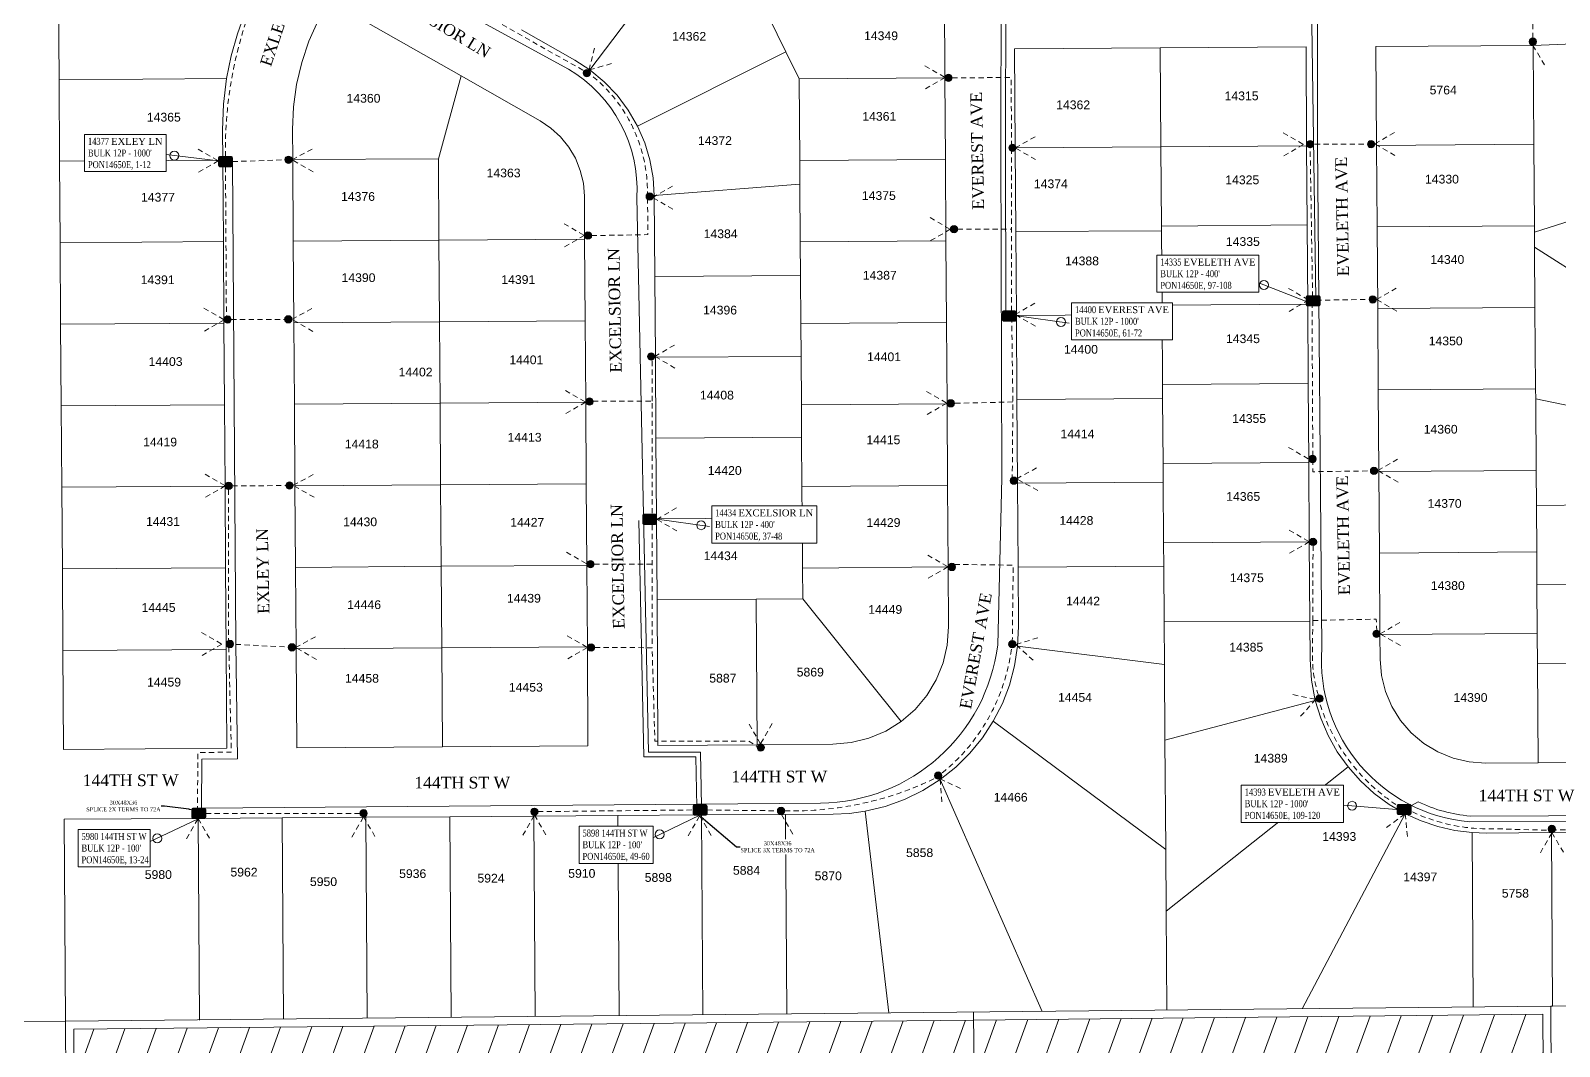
# Model space of a CAD drawing. Header units: feet. Extents: x 865220 to 2843432, y -2240498 to 970288.
# Drawn here: x 2835920 to 2837231, y 963109 to 963981 of the extents above; entities that cross this region are included whole.
import ezdxf
from ezdxf import colors
from ezdxf.entities.mleader import LeaderData, LeaderLine
from ezdxf.enums import TextEntityAlignment as Align
from ezdxf.lldxf.tags import DXFTag
from ezdxf.math import Vec2, Vec3

# ---------------------------------------------------------------- set-up
doc = ezdxf.new("R2010")
doc.units = ezdxf.units.FT
doc.header["$LTSCALE"] = 0.015
doc.header["$MEASUREMENT"] = 0
doc.linetypes.add('DASHED', pattern=[5, 3, -2])
for name, color, linetype, lineweight in [('144A', 112, '144A', 5), ('72A', 112, '72A', 5), ('DROP BURIED', 7, 'DASHED', 5), ('RUNNING LINE (UNDERGROUND)', 10, 'Continuous', 40), ('TAIL', 1, 'MST', 5)]:
    doc.layers.add(name, color=color, linetype=linetype, lineweight=lineweight)
for name, color, linetype in [('Dakota County Addresses', 7, 'Continuous'), ('Dakota County Parcels', 7, 'Continuous'), ('DETAIL', 7, 'Continuous'), ('NOTES', 7, 'Continuous'), ('PROP_TEL', 6, 'Continuous'), ('STREET NAME', 7, 'Continuous'), ('TELEPHONE STRUCT-PROP', 6, 'Continuous'), ('TERMINALS', 7, 'Continuous')]:
    doc.layers.add(name, color=color, linetype=linetype)
doc.styles.add('Dimensions 100', font='arial.ttf')
doc.styles.add('Line', font='txt.shx', dxfattribs={"height": 3})
doc.styles.add('SIMPLEX', font='times.ttf', dxfattribs={"width": 0.8})
doc.styles.get("Standard").update_dxf_attribs({"font": 'times.ttf'})
doc.styles.add('Utilities', font='arial.ttf', dxfattribs={"height": 2.5})
tags = doc.linetypes.add('144A', pattern='A,80,-5,["144A",Line,S=1.5,R=0,X=0,Y=-1.5],-24', length=109).pattern_tags.tags
tags[6] = DXFTag(74, 10)
tags = doc.linetypes.add('72A', pattern='A,80,-5,["72A",Line,S=1.5,R=0,X=0,Y=-1.5],-20', length=105).pattern_tags.tags
tags[6] = DXFTag(74, 10)
tags = doc.linetypes.add('MST', pattern='A,5,-5,5,-5,["TAIL",Line,S=1.5,R=0,X=0,Y=-1.5],-20', length=40).pattern_tags.tags
tags[10] = DXFTag(74, 10)

# ---------------------------------------------------------------- blocks, each defined once
blk = doc.blocks.new('ACMAP_ANN_TEMPLATE_Dakota County Addresses')
at = {"layer": 'Dakota County Addresses', "style": 'Dimensions 100'}
blk.add_attdef('DakotaCountyAddress', text='', height=50, dxfattribs=at).set_placement((0, 0), align=Align.CENTER)
blk = doc.blocks.new('NEW HH')
at = {"ltscale": 40, "true_color": 0xffffff}
h = blk.add_hatch(color=7, dxfattribs=at)
h.dxf.hatch_style = 1
h.paths.add_polyline_path([(-0.061, -0.031, 0.414214), (-0.046, -0.046), (0.046, -0.046, 0.414214), (0.061, -0.031), (0.061, 0.031, 0.414214), (0.046, 0.046), (-0.046, 0.046, 0.414214), (-0.061, 0.031)])
at = {"layer": 'RUNNING LINE (UNDERGROUND)', "color": 6, "lineweight": 0, "const_width": 0.005, "flags": 128}
blk.add_lwpolyline([(-0.061, 0.031), (-0.061, -0.031, 0.414214), (-0.046, -0.046), (0.046, -0.046, 0.414214), (0.061, -0.031), (0.061, 0.031, 0.414214), (0.046, 0.046), (-0.046, 0.046, 0.414214)], format="xyb", close=True, dxfattribs=at)
at = {"layer": 'TELEPHONE STRUCT-PROP', "color": 18, "true_color": 0x000000, "style": 'Utilities'}
blk.add_text('HH', height=0.05, dxfattribs=at).set_placement((0, 0), align=Align.MIDDLE_CENTER)
blk = doc.blocks.new('Proposed FlowerPot')
at = {"lineweight": 5, "ltscale": 100, "true_color": 0xffffff}
h = blk.add_hatch(color=7, dxfattribs=at)
h.dxf.hatch_style = 1
h.paths.add_polyline_path([(-0.06, 0, 0.414214), (0, -0.06, 0.414214), (0.06, 0, 0.414214), (0, 0.06, 0.414214)])
at = {"lineweight": 5, "ltscale": 100}
blk.add_circle((0, 0), 0.0604, dxfattribs=at)
at = {"layer": 'RUNNING LINE (UNDERGROUND)', "color": 6, "lineweight": 5, "const_width": 0.00907, "flags": 128}
blk.add_lwpolyline([(-0.06, 0, -0.414214), (0, 0.06, -0.414214), (0.06, 0, -0.414214), (0, -0.06, -0.414214), (-0.06, 0)], format="xyb", dxfattribs=at)
at = {"color": 18, "linetype": 'ByBlock', "lineweight": 5, "ltscale": 100, "true_color": 0x000000, "style": 'Dimensions 100'}
blk.add_text('F', height=0.0744, dxfattribs=at).set_placement((-0.029, -0.037))
blk = doc.blocks.new('TERMINAL')
at = {"lineweight": 5, "ltscale": 0.5, "flags": 128}
blk.add_lwpolyline([(-0.1, -0.6), (-0.1, 44.8)], dxfattribs=at)
at = {"lineweight": 5, "ltscale": 0.5}
blk.add_circle((-0.1, 37.6), 3.83, dxfattribs=at)

msp = doc.modelspace()

# ---------------------------------------------------------------- hatches: boundary and pattern name
at = {"layer": 'NOTES', "lineweight": 5, "ltscale": 100, "transparency": 33554623}
h = msp.add_hatch(dxfattribs=at)
h.set_pattern_fill('ANSI31', color=5, scale=200, angle=25)
h.set_pattern_definition([(70, (2834576.462, 961476.533), (-23.49232, 8.5505), [])])
h.paths.add_polyline_path([(2836728.8, 963131.3), (2836728.8, 963131.3), (2835956.8, 963123.4), (2835959.3, 962750), (2836303.9, 962753.6), (2836468.3, 962805), (2836621.5, 962852.9), (2836637.3, 962856.7), (2836653.5, 962858.3), (2836669.7, 962857.7), (2836685.7, 962854.9), (2836701.2, 962850), (2836715.9, 962843.1), (2836723, 962838.5), (2836791.9, 962860.1), (2836771.3, 962899.7), (2836730.4, 962978.4)])
h.paths.add_polyline_path([(2836468.3, 962805), (2836303.9, 962753.6), (2835959.3, 962750), (2835961, 962499.8), (2835962.2, 962499.8), (2835962.2, 962501.8, -0.414214), (2835963.8, 962503.3), (2835972.9, 962503.3, -0.414214), (2835974.4, 962501.8), (2835974.4, 962500), (2836471.6, 962505.4)])
h.paths.add_polyline_path([(2836770, 962746.9, 0.245973), (2836714.5, 962835.8), (2836723, 962838.5), (2836715.9, 962843.1), (2836701.2, 962850), (2836685.7, 962854.9), (2836669.7, 962857.7), (2836653.5, 962858.3), (2836637.3, 962856.7), (2836621.5, 962852.9), (2836468.3, 962805), (2836471.6, 962505.4), (2836765.6, 962508.7), (2836765.6, 962508.9, -0.414214), (2836767.2, 962510.4), (2836772.8, 962510.4), (2836770.7, 962707)])
h.paths.add_polyline_path([(2837217.7, 963039.2), (2837217, 963136.3), (2836728.8, 963131.3), (2836730.4, 962978.4), (2836771.3, 962899.7)])
h.paths.add_polyline_path([(2837217.7, 963039.2), (2836771.3, 962899.7), (2836791.9, 962860.1), (2836828.9, 962871.7, -0.787859), (2836877.1, 962751), (2836863.4, 962743.3), (2836856.5, 962739.5), (2836850.4, 962734), (2836846.5, 962727), (2836844.7, 962718.7), (2836846.8, 962509), (2836922.9, 962503.4), (2837022.4, 962504.5), (2837057.3, 962503.9), (2837092, 962501.5), (2837123.2, 962497.8), (2837123.2, 962502), (2837136.5, 962502), (2837136.5, 962495.6), (2837160.9, 962491.3), (2837195.7, 962483.3), (2837221.3, 962481.4)])
h.paths.add_polyline_path([(2836204.2, 962838.8), (2836204.2, 962773.9), (2836532.5, 962773.9), (2836532.5, 962838.8)], flags=24)
h.paths.add_polyline_path([(2837017.5, 962537.2), (2837017.5, 962504.1), (2837140.4, 962504.1), (2837140.4, 962537.2)], flags=24)

# ---------------------------------------------------------------- linework, layer by layer
at = {"layer": '144A', "lineweight": 5, "ltscale": 100, "flags": 128}
msp.add_lwpolyline([(2837662.5, 963388.7, -0.214067), (2837498, 963305), (2837423.3, 963302.5), (2837154.5, 963301.5, -0.409418), (2837027.5, 963450.5), (2837023.7, 963883.4), (2837023.9, 964011.2), (2836995.2, 964011.2), (2836985.4, 964021.7)], format="xyb", dxfattribs=at)
at = {"layer": '72A', "lineweight": 5, "ltscale": 100, "flags": 128}
msp.add_lwpolyline([(2836985.4, 964021.7), (2836969.4, 964019.5), (2836752.4, 964021), (2836752.1, 963879.9), (2836752.9, 963596.6), (2836749.5, 963453.5, -0.374837), (2836597.5, 963317.5), (2836066.5, 963313.3)], format="xyb", dxfattribs=at)
at = {"layer": 'Dakota County Parcels', "lineweight": 5, "ltscale": 100}
for p, q in [((2836399.7, 963947.1), (2836503.7, 964084.9)), ((2835944.2, 963938.6), (2835943.7, 964013.6)), ((2836183.7, 964001.8), (2836289.2, 963941.9)), ((2836545, 964009.2), (2836567.8, 963962.5)), ((2836704.2, 963940.2), (2836703.7, 964010.2)), ((2836341, 963981.4), (2836386.6, 963955.5)), ((2836440.5, 963898.7), (2836567.8, 963962.5)), ((2836567.8, 963962.5), (2836579.2, 963939.4)), ((2836764, 963965.1), (2836889, 963966)), ((2836764.6, 963880.2), (2836764, 963965.1)), ((2836889, 963966), (2837014, 963966.8)), ((2836889.5, 963881), (2836889, 963966)), ((2837014.5, 963881.8), (2837014, 963966.8)), ((2837074, 963967.2), (2837208.9, 963968.1)), ((2837074.5, 963882.2), (2837074, 963967.2)), ((2837209.5, 963883.2), (2837208.9, 963968.1)), ((2836399.7, 963947.1), (2836386.6, 963955.5)), ((2835944.2, 963938.6), (2836087.9, 963939.6)), ((2835944.7, 963868.6), (2835944.2, 963938.6)), ((2836269.7, 963870.8), (2836289.2, 963941.9)), ((2836289.2, 963941.9), (2836356.9, 963903.4)), ((2836579.2, 963939.4), (2836704.2, 963940.2)), ((2836579.7, 963869.4), (2836579.2, 963939.4)), ((2836704.6, 963870.2), (2836704.2, 963940.2)), ((2836084.7, 963869.6), (2836084.5, 963895.5)), ((2836144.7, 963870), (2836144.5, 963895.9)), ((2836889.5, 963881), (2837014.5, 963881.8)), ((2837015, 963813.9), (2837014.5, 963881.8)), ((2837074.5, 963882.2), (2837209.5, 963883.2)), ((2837075, 963812.3), (2837074.5, 963882.2)), ((2837210, 963813.2), (2837209.5, 963883.2)), ((2835944.7, 963868.6), (2836084.7, 963869.6)), ((2835945.2, 963798.7), (2835944.7, 963868.6)), ((2836085.2, 963799.6), (2836084.7, 963869.6)), ((2836144.7, 963870), (2836269.7, 963870.8)), ((2836145.2, 963800), (2836144.7, 963870)), ((2836270.1, 963800.8), (2836269.7, 963870.8)), ((2836579.7, 963869.4), (2836704.6, 963870.2)), ((2836579.8, 963848.9), (2836579.7, 963869.4)), ((2836705.1, 963800.3), (2836704.6, 963870.2)), ((2836764.6, 963880.2), (2836889.5, 963881)), ((2836765, 963808.2), (2836764.6, 963880.2)), ((2836890, 963813), (2836889.5, 963881)), ((2836454.9, 963839.1), (2836579.8, 963848.9)), ((2836580.1, 963799.4), (2836579.8, 963848.9)), ((2836395.1, 963801.7), (2836394.9, 963838.7)), ((2836455.3, 963769.7), (2836454.9, 963839.1)), ((2837305.7, 963838.3), (2837210, 963807.7)), ((2836765, 963808.2), (2836890, 963809)), ((2836765.5, 963736.2), (2836765, 963808.2)), ((2836890, 963813), (2837015, 963813.9)), ((2836890, 963809), (2836890, 963813)), ((2836890.5, 963745), (2836890, 963809)), ((2837015.4, 963745.9), (2837015, 963813.9)), ((2837075, 963812.3), (2837210, 963813.2)), ((2837075.5, 963742.3), (2837075, 963812.3)), ((2837210, 963807.7), (2837210, 963813.2)), ((2837210.1, 963794.9), (2837210, 963807.7)), ((2835945.2, 963798.7), (2836085.2, 963799.6)), ((2835945.6, 963728.7), (2835945.2, 963798.7)), ((2836085.6, 963729.6), (2836085.2, 963799.6)), ((2836145.2, 963800), (2836270.1, 963800.8)), ((2836145.6, 963730), (2836145.2, 963800)), ((2836270.1, 963800.8), (2836395.1, 963801.7)), ((2836270.6, 963730.8), (2836270.1, 963800.8)), ((2836395.6, 963731.7), (2836395.1, 963801.7)), ((2836580.1, 963799.4), (2836705.1, 963800.3)), ((2836580.3, 963770.5), (2836580.1, 963799.4)), ((2836705.6, 963730.3), (2836705.1, 963800.3)), ((2837210.1, 963794.9), (2837372.4, 963691.1)), ((2837210.4, 963743.2), (2837210.1, 963794.9)), ((2836455.3, 963769.7), (2836580.3, 963770.5)), ((2836455.8, 963700.3), (2836455.3, 963769.7)), ((2836580.6, 963729.4), (2836580.3, 963770.5)), ((2836765.5, 963736.2), (2836890.5, 963737)), ((2836890.5, 963745), (2837015.4, 963745.9)), ((2836890.5, 963737), (2836890.5, 963745)), ((2836890.9, 963677), (2836890.5, 963737)), ((2837015.9, 963677.9), (2837015.4, 963745.9)), ((2837075.5, 963742.3), (2837210.4, 963743.2)), ((2837075.9, 963672.3), (2837075.5, 963742.3)), ((2837210.9, 963673.2), (2837210.4, 963743.2)), ((2835945.6, 963728.7), (2836085.6, 963729.6)), ((2835946.1, 963658.7), (2835945.6, 963728.7)), ((2836086.1, 963659.6), (2836085.6, 963729.6)), ((2836145.6, 963730), (2836270.6, 963730.8)), ((2836146.1, 963660), (2836145.6, 963730)), ((2836270.6, 963730.8), (2836395.6, 963731.7)), ((2836271.1, 963660.9), (2836270.6, 963730.8)), ((2836396.1, 963661.7), (2836395.6, 963731.7)), ((2836580.6, 963729.4), (2836705.6, 963730.3)), ((2836580.8, 963701.1), (2836580.6, 963729.4)), ((2836706, 963660.3), (2836705.6, 963730.3)), ((2836766, 963664.2), (2836765.5, 963736.2)), ((2836455.8, 963700.3), (2836580.8, 963701.1)), ((2836456.3, 963630.9), (2836455.8, 963700.3)), ((2836581.1, 963659.4), (2836580.8, 963701.1)), ((2836890.9, 963677), (2837015.9, 963677.9)), ((2836891, 963665), (2836890.9, 963677)), ((2837016.4, 963609.9), (2837015.9, 963677.9)), ((2837075.9, 963672.3), (2837210.9, 963673.2)), ((2837076.4, 963602.3), (2837075.9, 963672.3)), ((2837211, 963664.8), (2837210.9, 963673.2)), ((2835946.1, 963658.7), (2836086.1, 963659.6)), ((2835946.6, 963588.7), (2835946.1, 963658.7)), ((2836086.6, 963589.6), (2836086.1, 963659.6)), ((2836146.1, 963660), (2836271.1, 963660.9)), ((2836146.6, 963590), (2836146.1, 963660)), ((2836271.1, 963660.9), (2836396.1, 963661.7)), ((2836271.5, 963590.9), (2836271.1, 963660.9)), ((2836396.5, 963591.7), (2836396.1, 963661.7)), ((2836581.1, 963659.4), (2836706, 963660.3)), ((2836581.3, 963631.7), (2836581.1, 963659.4)), ((2836706.5, 963590.3), (2836706, 963660.3)), ((2836766, 963664.2), (2836891, 963665)), ((2836766.5, 963592.2), (2836766, 963664.2)), ((2836891.4, 963609), (2836891, 963665)), ((2837211.4, 963603.2), (2837211, 963664.8)), ((2837211, 963664.8), (2837349.9, 963635.9)), ((2836456.3, 963630.9), (2836581.3, 963631.7)), ((2836456.7, 963561.5), (2836456.3, 963630.9)), ((2836581.5, 963589.4), (2836581.3, 963631.7)), ((2836891.4, 963609), (2837016.4, 963609.9)), ((2836891.5, 963593), (2836891.4, 963609)), ((2837016.8, 963541.9), (2837016.4, 963609.9)), ((2836766.5, 963592.2), (2836891.5, 963593)), ((2836891.8, 963541), (2836891.5, 963593)), ((2837076.4, 963602.3), (2837211.4, 963603.2)), ((2837076.9, 963532.3), (2837076.4, 963602.3)), ((2837211.6, 963573.2), (2837211.4, 963603.2)), ((2835946.6, 963588.7), (2836086.6, 963589.6)), ((2835947.1, 963518.7), (2835946.6, 963588.7)), ((2836087, 963519.6), (2836086.6, 963589.6)), ((2836146.6, 963590), (2836271.5, 963590.9)), ((2836147, 963520), (2836146.6, 963590)), ((2836271.5, 963590.9), (2836396.5, 963591.7)), ((2836272, 963520.9), (2836271.5, 963590.9)), ((2836397, 963521.7), (2836396.5, 963591.7)), ((2836581.5, 963589.4), (2836706.5, 963590.3)), ((2836581.7, 963562.4), (2836581.5, 963589.4)), ((2836707, 963520.3), (2836706.5, 963590.3)), ((2836767, 963520.2), (2836766.5, 963592.2)), ((2837211.6, 963573.2), (2837346.6, 963574.1)), ((2837211.9, 963533.2), (2837211.6, 963573.2)), ((2836456.7, 963561.5), (2836581.7, 963562.4)), ((2836457.2, 963492.1), (2836456.7, 963561.5)), ((2836582, 963519.4), (2836581.7, 963562.4)), ((2836891.8, 963541), (2837016.8, 963541.9)), ((2836892, 963521.1), (2836891.8, 963541)), ((2837017.3, 963473.9), (2837016.8, 963541.9)), ((2837076.9, 963532.3), (2837211.9, 963533.2)), ((2837077.3, 963462.3), (2837076.9, 963532.3)), ((2837212, 963505.2), (2837211.9, 963533.2)), ((2835947.1, 963518.7), (2836087, 963519.6)), ((2835947.5, 963448.7), (2835947.1, 963518.7)), ((2836087.5, 963449.6), (2836087, 963519.6)), ((2836147, 963520), (2836272, 963520.9)), ((2836147.5, 963450), (2836147, 963520)), ((2836272, 963520.9), (2836397, 963521.7)), ((2836272.5, 963450.9), (2836272, 963520.9)), ((2836397.5, 963451.7), (2836397, 963521.7)), ((2836582, 963519.4), (2836707, 963520.3)), ((2836582.2, 963493), (2836582, 963519.4)), ((2836707.3, 963468.8), (2836707, 963520.3)), ((2836767, 963520.2), (2836892, 963521.1)), ((2836767.3, 963469.2), (2836767, 963520.2)), ((2836892.3, 963473.1), (2836892, 963521.1)), ((2837212, 963505.2), (2837347, 963506.1)), ((2837212.3, 963463.2), (2837212, 963505.2)), ((2836457.2, 963492.1), (2836542.2, 963492.7)), ((2836458, 963367.1), (2836457.2, 963492.1)), ((2836542.2, 963492.7), (2836582.2, 963493)), ((2836543, 963367.7), (2836542.2, 963492.7)), ((2836582.2, 963493), (2836666.8, 963387.7)), ((2836766.5, 963452.2), (2836767.3, 963469.2)), ((2836892.3, 963473.1), (2837017.3, 963473.9)), ((2836892.5, 963436.7), (2836892.3, 963473.1)), ((2837017.5, 963440.9), (2837017.3, 963473.9)), ((2837077.3, 963462.3), (2837212.3, 963463.2)), ((2837077.5, 963441.3), (2837077.3, 963462.3)), ((2837212.5, 963437.2), (2837212.3, 963463.2)), ((2835947.5, 963448.7), (2836087.5, 963449.6)), ((2835948.1, 963363.7), (2835947.5, 963448.7)), ((2836088.1, 963364.7), (2836087.5, 963449.6)), ((2836147.5, 963450), (2836272.5, 963450.9)), ((2836148.1, 963365.1), (2836147.5, 963450)), ((2836272.5, 963450.9), (2836397.5, 963451.7)), ((2836273.1, 963365.9), (2836272.5, 963450.9)), ((2836398, 963366.7), (2836397.5, 963451.7)), ((2836766.5, 963452.2), (2836892.5, 963436.7)), ((2836893, 963371.7), (2836892.5, 963436.7)), ((2837212.5, 963437.2), (2837347.5, 963438.1)), ((2837213.1, 963352.2), (2837212.5, 963437.2)), ((2836893, 963371.7), (2837021.9, 963405.7)), ((2836745.7, 963387.9), (2836893.6, 963277.9)), ((2836893.6, 963277.9), (2836893, 963371.7)), ((2835948.1, 963363.7), (2836088.1, 963364.7)), ((2836148.1, 963365.1), (2836273.1, 963365.9)), ((2836273.1, 963365.9), (2836398, 963366.7)), ((2836458, 963367.1), (2836543, 963367.7)), ((2836543, 963367.7), (2836608, 963368.2)), ((2836894, 963224.9), (2837050, 963348.7)), ((2837168.1, 963351.9), (2837213.1, 963352.2)), ((2837213.1, 963352.2), (2837348.1, 963353.1)), ((2836700.2, 963337.8), (2836787.5, 963138.8)), ((2835948.5, 963303.7), (2836063.5, 963304.5)), ((2836063.5, 963304.5), (2836135.5, 963305)), ((2836064.7, 963131.4), (2836063.5, 963304.5)), ((2836135.5, 963305), (2836207.5, 963305.5)), ((2836136.7, 963132.1), (2836135.5, 963305)), ((2836207.5, 963305.5), (2836279.5, 963305.9)), ((2836208.6, 963132.9), (2836207.5, 963305.5)), ((2836279.5, 963305.9), (2836351.5, 963306.4)), ((2836280.6, 963133.6), (2836279.5, 963305.9)), ((2836351.5, 963306.4), (2836423.5, 963306.9)), ((2836352.6, 963134.4), (2836351.5, 963306.4)), ((2836423.5, 963306.9), (2836495.4, 963307.4)), ((2836424.6, 963135.1), (2836423.5, 963306.9)), ((2836495.4, 963307.4), (2836567.4, 963307.9)), ((2836496.6, 963135.9), (2836495.4, 963307.4)), ((2836567.4, 963307.9), (2836608.4, 963308.2)), ((2836568.6, 963136.6), (2836567.4, 963307.9)), ((2836635.8, 963310.7), (2836656.2, 963137.5)), ((2837010.6, 963141.1), (2837099.1, 963308.4)), ((2835949.7, 963130.2), (2835948.5, 963303.7)), ((2837156.5, 963292.3), (2837168.5, 963291.9)), ((2837157.5, 963142.7), (2837156.5, 963292.3)), ((2837168.5, 963291.9), (2837224.5, 963292.3)), ((2837224.5, 963292.3), (2837292.5, 963292.8)), ((2837225.5, 963143.4), (2837224.5, 963292.3)), ((2836894, 963224.9), (2836893.6, 963277.9)), ((2836894.5, 963140), (2836894, 963224.9)), ((2835949.7, 963130.3), (2837224, 963143.4)), ((2836728.7, 963138.3), (2836730.4, 962978.4)), ((2837224, 963143.3), (2837225.5, 963143.4)), ((2837224, 963143.4), (2837224, 963143.3)), ((2837224, 963143.4), (2837228.4, 962473.9)), ((2837225.5, 963143.4), (2837293.5, 963144.1)), ((2835899.7, 963129.8), (2835949.7, 963130.2)), ((2835954, 962492.7), (2835949.7, 963130.3))]:
    msp.add_line(p, q, dxfattribs=at)
for points in [[(2836112.2, 964014.8), (2836104, 963996.7), (2836097.2, 963978.1), (2836091.9, 963959), (2836087.9, 963939.6)], [(2836176.2, 964006.3), (2836166.6, 963989.5), (2836158.6, 963971.8), (2836152.4, 963953.4), (2836147.9, 963934.5), (2836145.3, 963915.3), (2836144.5, 963895.9)], [(2837208.9, 963968.1), (2837243.1, 963969.3), (2837277.2, 963972.4)], [(2836440.5, 963898.7), (2836432.5, 963912.5), (2836423, 963925.3), (2836412, 963936.9), (2836399.7, 963947.1)], [(2836087.9, 963939.6), (2836085.3, 963917.6), (2836084.5, 963895.5)], [(2836394.9, 963838.7), (2836394, 963849.8), (2836391.4, 963860.8), (2836387.2, 963871.2), (2836381.6, 963880.8), (2836374.5, 963889.5), (2836366.2, 963897.1), (2836356.9, 963903.4)], [(2836454.9, 963839.1), (2836453.9, 963854.5), (2836451.1, 963869.7), (2836446.7, 963884.5), (2836440.5, 963898.7)], [(2836666.8, 963387.7), (2836678.6, 963398), (2836688.7, 963410), (2836696.8, 963423.4), (2836702.7, 963437.9), (2836706.2, 963453.2), (2836707.3, 963468.8)], [(2836745.7, 963387.9), (2836753.5, 963403), (2836759.6, 963418.9), (2836763.9, 963435.4), (2836766.5, 963452.2)], [(2837017.5, 963440.9), (2837018.7, 963423.2), (2837021.9, 963405.7)], [(2837077.5, 963441.3), (2837078.7, 963427.2), (2837082.1, 963413.5), (2837087.6, 963400.5), (2837095, 963388.5), (2837104.3, 963377.9), (2837115.1, 963368.8), (2837127.2, 963361.5), (2837140.3, 963356.1), (2837154, 963352.9), (2837168.1, 963351.9)], [(2837021.9, 963405.7), (2837026.6, 963390.4), (2837032.9, 963375.7), (2837040.7, 963361.7), (2837050, 963348.7)], [(2836608, 963368.2), (2836623.7, 963369.5), (2836639, 963373.3), (2836653.4, 963379.4), (2836666.8, 963387.7)], [(2836700.2, 963337.8), (2836713.5, 963348.4), (2836725.6, 963360.4), (2836736.4, 963373.6), (2836745.7, 963387.9)], [(2837050, 963348.7), (2837060.6, 963336.7), (2837072.4, 963325.9), (2837085.3, 963316.5), (2837099.1, 963308.4)], [(2836635.8, 963310.7), (2836652.9, 963314.8), (2836669.5, 963320.7), (2836685.3, 963328.4), (2836700.2, 963337.8)], [(2836608.4, 963308.2), (2836622.2, 963308.8), (2836635.8, 963310.7)], [(2837099.1, 963308.4), (2837112.8, 963302.3), (2837127, 963297.5), (2837141.6, 963294.2), (2837156.5, 963292.3)]]:
    msp.add_lwpolyline(points, dxfattribs=at)
at = {"layer": 'DROP BURIED', "lineweight": 5, "ltscale": 100, "flags": 128}
for points in [[(2837208.6, 963974.4), (2837208, 964022.5)], [(2836710.5, 963940.2), (2836710.5, 963940.2), (2836761, 963940.5), (2836761.4, 963875.3)], [(2837019.6, 963752.4), (2837017.5, 963883.4), (2837066.6, 963883.3)], [(2836093.1, 963868.3), (2836137.8, 963869.8)], [(2836761.4, 963739.9), (2836761.4, 963875.3)], [(2836087, 963863.8), (2836087.8, 963735.7)], [(2836401.1, 963804.8), (2836449.4, 963805.6), (2836449, 963842.4)], [(2836715.1, 963810.3), (2836761.4, 963810.3)], [(2837019.1, 963747.4), (2837019.9, 963602.1), (2837069.2, 963602.8)], [(2837022.8, 963749.3), (2837068.1, 963750)], [(2836091.9, 963732.7), (2836137.7, 963732.9)], [(2836762.1, 963595.2), (2836762, 963601.2), (2836762.5, 963662), (2836761.5, 963734.7)], [(2836453, 963662.7), (2836453, 963701.6)], [(2836402.3, 963662.6), (2836453, 963662.7), (2836453.1, 963562.9)], [(2836762.5, 963662), (2836712.4, 963660.8)], [(2836089.7, 963586.7), (2836089.7, 963458.5), (2836092, 963361.4), (2836063.3, 963360.9), (2836063, 963311.3)], [(2836092.9, 963589.9), (2836138.7, 963590.2)], [(2836403.8, 963451.2), (2836403.8, 963451.2), (2836453, 963451), (2836453, 963564.8)], [(2837020, 963538.7), (2837019.8, 963474.4)], [(2836403.3, 963522.7), (2836453, 963522.7)], [(2836712.4, 963522.5), (2836762.8, 963521.9), (2836762, 963457.1)], [(2837019.8, 963474.4), (2837074.2, 963475.5), (2837074.8, 963462.9)], [(2836095.8, 963453.9), (2836140.8, 963451.5)], [(2836546, 963364.3), (2836536, 963370.8), (2836455.4, 963370.9), (2836453, 963451)], [(2836070.2, 963308.8), (2836202.4, 963308.8)], [(2836355.1, 963310.3), (2836488.1, 963311.7)], [(2836500.4, 963311.7), (2836560.5, 963311)], [(2837364.1, 963296.3), (2837225, 963294.5)]]:
    msp.add_lwpolyline(points, dxfattribs=at)
for points in [[(2836087, 963872.9, -0.101915), (2836113.1, 964011.4)], [(2836449.1, 963838.1), (2836449, 963842.4, 0.22898), (2836400, 963943.2), (2836284.6, 964008.4)], [(2837024.6, 963410.3, -0.082761), (2837019.5, 963448.5), (2837019.8, 963474.4)], [(2836762, 963457.1, -0.215078), (2836696.1, 963339)], [(2837097.5, 963312.3, -0.185843), (2837025.5, 963404.2)], [(2836566.8, 963311, 0.119737), (2836696.1, 963339)], [(2837227.7, 963294.1), (2837175.1, 963295.6, -0.127188), (2837100, 963312.6)]]:
    msp.add_lwpolyline(points, format="xyb", dxfattribs=at)
at = {"layer": 'DROP BURIED', "lineweight": 5, "ltscale": 100}
for points in [[(2836418.1, 963952.5), (2836398.9, 963946.9), (2836403.7, 963966.3)], [(2837208.6, 963968.1), (2837218.8, 963950.9)], [(2836687, 963950.5), (2836704.3, 963940.5), (2836687, 963930.5)], [(2836782, 963870), (2836764.6, 963880), (2836782, 963890)], [(2836994.5, 963893), (2837011.8, 963883), (2836994.5, 963873)], [(2837090.3, 963873.5), (2837073, 963883.5), (2837090.3, 963893.5)], [(2836063.5, 963879), (2836080.8, 963869), (2836063.5, 963859)], [(2836162.1, 963859.5), (2836144.1, 963869.9), (2836162.1, 963879.5)], [(2836470.8, 963827.5), (2836453.5, 963837.5), (2836470.8, 963847.5)], [(2836691.5, 963820.2), (2836708.8, 963810.2), (2836691.5, 963800.2)], [(2836377.5, 963815), (2836394.8, 963805), (2836377.5, 963795)], [(2836999, 963759.5), (2837016.3, 963749.5), (2836999, 963739.5)], [(2837091.8, 963740), (2837074.5, 963750), (2837091.8, 963760)], [(2836068.5, 963742.5), (2836085.8, 963732.5), (2836068.5, 963722.5)], [(2836162, 963722.6), (2836144, 963732.9), (2836162, 963742.6)], [(2836781.8, 963727), (2836764.5, 963737), (2836781.8, 963747)], [(2836472.6, 963691.1), (2836455.3, 963701.1), (2836472.6, 963711.1)], [(2836378.6, 963671.9), (2836395.9, 963661.9), (2836378.6, 963651.9)], [(2836688.5, 963671), (2836705.8, 963661), (2836688.5, 963651)], [(2836999, 963623), (2837016.3, 963613)], [(2836783.9, 963586), (2836765.8, 963596), (2836783.9, 963606)], [(2837093, 963593.1), (2837075.7, 963603.1), (2837093, 963613.1)], [(2836069.5, 963600), (2836086.8, 963590), (2836069.5, 963580)], [(2836163, 963580.1), (2836145, 963590.4), (2836163, 963600.1)], [(2836474.3, 963551.2), (2836457, 963561.2), (2836474.3, 963571.2)], [(2836999.5, 963552), (2837016.8, 963542), (2836999.5, 963532)], [(2836379.5, 963533), (2836396.8, 963523)], [(2836689.5, 963530.5), (2836706.8, 963520.5), (2836689.5, 963510.5)], [(2836066.5, 963464), (2836083.8, 963454), (2836066.5, 963444)], [(2837094.9, 963452.9), (2837077.6, 963462.9), (2837094.9, 963472.9)], [(2836165.1, 963440.8), (2836147.1, 963451.1), (2836165.1, 963460.8)], [(2836380.2, 963461.2), (2836397.5, 963451.2), (2836380.2, 963441.2)], [(2836779.9, 963440.2), (2836765.2, 963453.8), (2836784.4, 963459.7)], [(2837002.7, 963410.7), (2837022.3, 963406.7), (2837009, 963391.7)], [(2836556, 963385.8), (2836546, 963368.5), (2836536, 963385.8)], [(2836701.5, 963318.6), (2836700, 963338.5), (2836718, 963329.9)], [(2836053.5, 963287), (2836063.5, 963304.3), (2836073.5, 963287)], [(2836195.5, 963288.5), (2836205.5, 963305.8), (2836215.5, 963288.5)], [(2836342, 963290), (2836352, 963307.3), (2836362, 963290)], [(2836484, 963289.5), (2836494, 963306.8), (2836504, 963289.5)], [(2836564, 963307.8), (2836574, 963290.5)], [(2837082.9, 963296.7), (2837099.1, 963308.4), (2837101.1, 963288.5)], [(2837215, 963275), (2837225, 963292.3), (2837235, 963275)]]:
    msp.add_lwpolyline(points, dxfattribs=at)
at = {"layer": 'NOTES', "color": 5, "lineweight": 5, "ltscale": 100, "flags": 128}
msp.add_lwpolyline([(2835961, 962499.8), (2836772.9, 962508.7), (2836770.7, 962707), (2836770, 962746.9, 0.245973), (2836714.5, 962835.8), (2836828.9, 962871.7, -0.787859), (2836877.1, 962751), (2836863.4, 962743.3), (2836856.5, 962739.5), (2836850.4, 962734), (2836846.5, 962727), (2836844.7, 962718.7), (2836846.8, 962509), (2837221.3, 962481.4), (2837217, 963136.3), (2836728.8, 963131.3), (2835956.8, 963123.4)], format="xyb", close=True, dxfattribs=at)
at = {"layer": 'TAIL', "lineweight": 5, "ltscale": 100, "flags": 128}
for points in [[(2836985.4, 964021.7), (2836976.5, 964013.2), (2836756.4, 964016.9), (2836756.1, 963879.9), (2836756.5, 963736.4)], [(2837022.4, 963750.5), (2837018.8, 964006.1), (2836990.2, 964005.9), (2836985.4, 964021.7)], [(2836066.5, 963313.3), (2836066.8, 963355.3), (2836097.2, 963355.6), (2836095.8, 963453.9), (2836093.1, 963868.3)], [(2836441.7, 963560.2), (2836446, 963357.2), (2836490.6, 963357.4), (2836491.5, 963314.5)]]:
    msp.add_lwpolyline(points, dxfattribs=at)
for points in [[(2836281.5, 964011.4), (2836285.8, 963999.8), (2836381.4, 963947.7, -0.278818), (2836439.9, 963837.5), (2836449.9, 963361.2), (2836494.5, 963361.4), (2836495.5, 963314.6)], [(2837667, 963384.2), (2837645.4, 963377.2, -0.198244), (2837497.8, 963310), (2837423.2, 963307.5), (2837154.7, 963306.5, -0.091205), (2837110.2, 963318.7), (2837098.2, 963312.1, -0.054719)]]:
    msp.add_lwpolyline(points, format="xyb", dxfattribs=at)

# ---------------------------------------------------------------- block references
at = {"layer": 'Dakota County Addresses', "lineweight": 5, "ltscale": 100, "xscale": 0.15, "yscale": 0.15, "zscale": 0.15}
for p, values in [((2836484.8, 963972.1), {'DakotaCountyAddress': '14362'}), ((2836649.4, 963972.6), {'DakotaCountyAddress': '14349'}), ((2836205.4, 963918.9), {'DakotaCountyAddress': '14360'}), ((2836814.2, 963913.3), {'DakotaCountyAddress': '14362'}), ((2836958.7, 963921), {'DakotaCountyAddress': '14315'}), ((2837131.7, 963926), {'DakotaCountyAddress': '5764'}), ((2836034.1, 963902.7), {'DakotaCountyAddress': '14365'}), ((2836647.9, 963903.4), {'DakotaCountyAddress': '14361'}), ((2836506.9, 963882.6), {'DakotaCountyAddress': '14372'}), ((2836325.6, 963854.8), {'DakotaCountyAddress': '14363'}), ((2836959.3, 963848.9), {'DakotaCountyAddress': '14325'}), ((2837130.6, 963849.5), {'DakotaCountyAddress': '14330'}), ((2836200.7, 963834.6), {'DakotaCountyAddress': '14376'}), ((2836647.5, 963835.4), {'DakotaCountyAddress': '14375'}), ((2836029.1, 963834), {'DakotaCountyAddress': '14377'}), ((2836511.8, 963802.6), {'DakotaCountyAddress': '14384'}), ((2836959.8, 963795.9), {'DakotaCountyAddress': '14335'}), ((2836821.8, 963779.3), {'DakotaCountyAddress': '14388'}), ((2837135.2, 963780.5), {'DakotaCountyAddress': '14340'}), ((2836028.8, 963763.1), {'DakotaCountyAddress': '14391'}), ((2836201.1, 963764.9), {'DakotaCountyAddress': '14390'}), ((2836338.2, 963763.3), {'DakotaCountyAddress': '14391'}), ((2836648.3, 963767), {'DakotaCountyAddress': '14387'}), ((2836511.3, 963737.1), {'DakotaCountyAddress': '14396'}), ((2836820.9, 963703.4), {'DakotaCountyAddress': '14400'}), ((2836959.9, 963712.5), {'DakotaCountyAddress': '14345'}), ((2837133.8, 963710.6), {'DakotaCountyAddress': '14350'}), ((2836035.6, 963692.9), {'DakotaCountyAddress': '14403'}), ((2836345.1, 963694.4), {'DakotaCountyAddress': '14401'}), ((2836652, 963697), {'DakotaCountyAddress': '14401'}), ((2836250.1, 963683.9), {'DakotaCountyAddress': '14402'}), ((2836508.6, 963664.1), {'DakotaCountyAddress': '14408'}), ((2836965.2, 963644), {'DakotaCountyAddress': '14355'}), ((2836343.6, 963627.9), {'DakotaCountyAddress': '14413'}), ((2836651.4, 963625.7), {'DakotaCountyAddress': '14415'}), ((2836817.9, 963630.8), {'DakotaCountyAddress': '14414'}), ((2837129.5, 963634.8), {'DakotaCountyAddress': '14360'}), ((2836030.9, 963623.8), {'DakotaCountyAddress': '14419'}), ((2836203.9, 963622.1), {'DakotaCountyAddress': '14418'}), ((2836515.3, 963599.4), {'DakotaCountyAddress': '14420'}), ((2836960.1, 963577.1), {'DakotaCountyAddress': '14365'}), ((2837132.9, 963571.1), {'DakotaCountyAddress': '14370'}), ((2836033.4, 963555.6), {'DakotaCountyAddress': '14431'}), ((2836202.5, 963555.3), {'DakotaCountyAddress': '14430'}), ((2836345.9, 963554.9), {'DakotaCountyAddress': '14427'}), ((2836651.5, 963554.7), {'DakotaCountyAddress': '14429'}), ((2836817, 963556.5), {'DakotaCountyAddress': '14428'}), ((2836511.8, 963526.2), {'DakotaCountyAddress': '14434'}), ((2836963.2, 963507.3), {'DakotaCountyAddress': '14375'}), ((2837135.6, 963500.6), {'DakotaCountyAddress': '14380'}), ((2836029.6, 963481.8), {'DakotaCountyAddress': '14445'}), ((2836205.9, 963484.2), {'DakotaCountyAddress': '14446'}), ((2836343, 963489.7), {'DakotaCountyAddress': '14439'}), ((2836653, 963480.1), {'DakotaCountyAddress': '14449'}), ((2836822.7, 963487.3), {'DakotaCountyAddress': '14442'}), ((2836962.7, 963447.7), {'DakotaCountyAddress': '14385'}), ((2836034.3, 963417.7), {'DakotaCountyAddress': '14459'}), ((2836204.1, 963421), {'DakotaCountyAddress': '14458'}), ((2836513.7, 963421.1), {'DakotaCountyAddress': '5887'}), ((2836588.7, 963426.3), {'DakotaCountyAddress': '5869'}), ((2836344.7, 963413.3), {'DakotaCountyAddress': '14453'}), ((2836815.8, 963404.6), {'DakotaCountyAddress': '14454'}), ((2837155.1, 963404.5), {'DakotaCountyAddress': '14390'}), ((2836983.7, 963352.4), {'DakotaCountyAddress': '14389'}), ((2836760.6, 963318.9), {'DakotaCountyAddress': '14466'}), ((2837042.5, 963285.2), {'DakotaCountyAddress': '14393'}), ((2836682.5, 963271.3), {'DakotaCountyAddress': '5858'}), ((2836029.4, 963252.5), {'DakotaCountyAddress': '5980'}), ((2836102.9, 963254.6), {'DakotaCountyAddress': '5962'}), ((2836171.1, 963246.4), {'DakotaCountyAddress': '5950'}), ((2836247.6, 963253.3), {'DakotaCountyAddress': '5936'}), ((2836314.8, 963249.4), {'DakotaCountyAddress': '5924'}), ((2836392.7, 963253.5), {'DakotaCountyAddress': '5910'}), ((2836458.3, 963250), {'DakotaCountyAddress': '5898'}), ((2836534, 963256.1), {'DakotaCountyAddress': '5884'}), ((2836604.1, 963251.4), {'DakotaCountyAddress': '5870'}), ((2837112, 963250.5), {'DakotaCountyAddress': '14397'}), ((2837193.6, 963236.5), {'DakotaCountyAddress': '5758'})]:
    msp.add_blockref('ACMAP_ANN_TEMPLATE_Dakota County Addresses', p, dxfattribs=at).add_auto_attribs(values)
at = {"layer": 'Dakota County Addresses', "lineweight": 5, "ltscale": 100}
ref = msp.add_blockref('ACMAP_ANN_TEMPLATE_Dakota County Addresses', (2836817.8, 963845.9), dxfattribs=dict(at, xscale=0.15, yscale=0.15, zscale=0.15))
ref.add_attrib('DakotaCountyAddress', '14374', dxfattribs={"height": 7.5, "style": 'Dimensions 100'}).set_placement((2836795.1, 963845.5), align=Align.CENTER)
at = {"layer": 'PROP_TEL', "lineweight": 5, "ltscale": 100}
for name, p, xscale, yscale, zscale in [('Proposed FlowerPot', (2837208.6, 963971.3), 52, 52, 52), ('Proposed FlowerPot', (2836397, 963944.3), 52, 52, 52), ('Proposed FlowerPot', (2836707.3, 963940.2), 52, 52, 52), ('Proposed FlowerPot', (2836762.2, 963880.1), 52, 52, 52), ('Proposed FlowerPot', (2837017.6, 963883.3), 52, 52, 52), ('Proposed FlowerPot', (2837069.8, 963883.3), 52, 52, 52), ('NEW HH', (2836087, 963868.3), 100, 100, 100), ('Proposed FlowerPot', (2836141, 963869.9), 52, 52, 52), ('Proposed FlowerPot', (2836450.9, 963838.4), 52, 52, 52), ('Proposed FlowerPot', (2836398, 963804.8), 52, 52, 52), ('Proposed FlowerPot', (2836712, 963810.3), 52, 52, 52), ('NEW HH', (2837020.1, 963748.8), 100, 100, 100), ('Proposed FlowerPot', (2837071.2, 963750), 52, 52, 52), ('NEW HH', (2836759.4, 963735.7), 100, 100, 100), ('Proposed FlowerPot', (2836088.8, 963732.7), 52, 52, 52), ('Proposed FlowerPot', (2836140.9, 963732.9), 52, 52, 52), ('Proposed FlowerPot', (2836452.2, 963701), 52, 52, 52), ('Proposed FlowerPot', (2836399.3, 963662.3), 52, 52, 52), ('Proposed FlowerPot', (2836709.2, 963660.8), 52, 52, 52), ('Proposed FlowerPot', (2837019.5, 963613), 52, 52, 52), ('Proposed FlowerPot', (2837072.3, 963602.8), 52, 52, 52), ('Proposed FlowerPot', (2836089.7, 963589.9), 52, 52, 52), ('Proposed FlowerPot', (2836141.9, 963590.2), 52, 52, 52), ('Proposed FlowerPot', (2836763.3, 963594.4), 52, 52, 52), ('NEW HH', (2836450.9, 963561.2), 100, 100, 100), ('Proposed FlowerPot', (2837020, 963541.8), 52, 52, 52), ('Proposed FlowerPot', (2836400.2, 963522.7), 52, 52, 52), ('Proposed FlowerPot', (2836710.2, 963520.3), 52, 52, 52), ('Proposed FlowerPot', (2837074.5, 963462.9), 52, 52, 52), ('Proposed FlowerPot', (2836090.8, 963454.2), 52, 52, 52), ('Proposed FlowerPot', (2836144, 963451.3), 52, 52, 52), ('Proposed FlowerPot', (2836400.6, 963451.2), 52, 52, 52), ('Proposed FlowerPot', (2836762, 963454), 52, 52, 52), ('Proposed FlowerPot', (2837025.5, 963407.3), 52, 52, 52), ('Proposed FlowerPot', (2836546.2, 963365.3), 52, 52, 52), ('Proposed FlowerPot', (2836698.4, 963341.2), 52, 52, 52), ('NEW HH', (2836064.1, 963308.8), 100, 100, 100), ('Proposed FlowerPot', (2836205.5, 963308.9), 52, 52, 52), ('Proposed FlowerPot', (2836352, 963310.2), 52, 52, 52), ('NEW HH', (2836494.2, 963311.7), 100, 100, 100), ('Proposed FlowerPot', (2836563.6, 963311), 52, 52, 52), ('NEW HH', (2837098.2, 963312.1), 100, 100, 100), ('Proposed FlowerPot', (2837224.8, 963295.4), 52, 52, 52)]:
    msp.add_blockref(name, p, dxfattribs=dict(at, xscale=xscale, yscale=yscale, zscale=zscale))
at = {"layer": 'TERMINALS', "lineweight": 5, "ltscale": 100}
for p, rotation in [((2836080.5, 963869.2), 83.3063359344256), ((2837012.9, 963748.8), 68.65952236836118), ((2836766.5, 963735.6), 262.1615169364194), ((2836457.8, 963561.2), 262.1615169364194), ((2837091, 963312.2), 85.12272118988214), ((2836062.3, 963303.7), 115.6534339123964), ((2836493.3, 963307.1), 115.6534339123964)]:
    msp.add_blockref('TERMINAL', p, dxfattribs=dict(at, rotation=rotation))

# ---------------------------------------------------------------- texts
at = {"layer": 'STREET NAME', "lineweight": 5, "ltscale": 100, "char_height": 10, "attachment_point": 1}
for s, insert, rotation in [('EXLEY LN', (2836116.4, 963952.4), 71.56), ('EXCELSIOR LN', (2836223.9, 964020.5), 328.9785), ('EVEREST AVE', (2836727.8, 963827), 91.0303), ('EVELETH AVE', (2837040.9, 963769.7), 91.0303), ('EXCELSIOR LN', (2836416.9, 963687), 91.0303), ('EVELETH AVE', (2837041.8, 963496), 91.0303), ('EXCELSIOR LN', (2836419.4, 963467.1), 91.0303), ('EXLEY LN', (2836114.7, 963480), 91.0303), ('EVEREST AVE', (2836716.7, 963399.5), 79.7203)]:
    msp.add_mtext(s, dxfattribs=dict(at, insert=insert, rotation=rotation))
for insert in [(2836521, 963345.4), (2835964.5, 963342.2), (2836249, 963340.2), (2837162, 963329.2)]:
    msp.add_mtext('144TH ST W', dxfattribs=dict(at, insert=insert))

# ---------------------------------------------------------------- next in the draw order: texts
at = {"layer": 'TERMINALS', "lineweight": 5, "ltscale": 100, "char_height": 6, "attachment_point": 1, "style": 'SIMPLEX', "bg_fill": 19, "box_fill_scale": 1.5, "bg_fill_color": 256, "bg_fill_transparency": 0}
for s, insert in [("14377 {\\W1;EXLEY LN}\\PBULK 12P - 1000'\\PPON14650E, 1-12", (2835969, 963888.7)), ("14335 {\\W1;EVELETH AVE}\\PBULK 12P - 400'\\PPON14650E, 97-108", (2836889, 963785.1)), ("14400 {\\W1;EVEREST AVE}\\PBULK 12P - 1000'\\PPON14650E, 61-72", (2836815.8, 963744.2)), ("14434 {\\W1;EXCELSIOR LN}\\PBULK 12P - 400'\\PPON14650E, 37-48", (2836507.1, 963569.8)), ("14393 {\\W1;EVELETH AVE}\\PBULK 12P - 1000'\\PPON14650E, 109-120", (2836961.4, 963330.1)), ("5898 144TH ST W\\PBULK 12P - 100'\\PPON14650E, 49-60", (2836393.3, 963294.9))]:
    msp.add_mtext(s, dxfattribs=dict(at, insert=insert))

# ---------------------------------------------------------------- next in the draw order: leaders
at = {"layer": 'DETAIL', "lineweight": 5, "ltscale": 100}
ml = msp.add_multileader_mtext('Standard', dxfattribs=at)
ml.set_content('30X48X36\\PSPLICE 2X TERMS TO 72A', color=256)
ml.set_leader_properties()
ml.build(insert=Vec2(0, 0))
ml.multileader.update_dxf_attribs({"has_text_frame": 1, "text_left_attachment_type": 2, "text_right_attachment_type": 2, "dogleg_length": 3})
ctx = ml.context
ctx.base_point, ctx.char_height, ctx.landing_gap_size, ctx.plane_origin = Vec3(2835967.4, 963315.1), 3.5, 1.5, Vec3(2836072.9, 963342.1)
ctx.left_attachment, ctx.right_attachment, ctx.text_align_type = 2, 2, 1
notes = []
notes.append((ctx, [(0, (1, 1, 0), (2836034.7, 963315.1), (-1, 0), 3, [(0, [(2836059.5, 963311.8)], 0, [])])]))
ctx.mtext.insert, ctx.mtext.alignment, ctx.mtext.flow_direction = Vec3(2835999.5, 963319.8), 2, 5
ctx.mtext.has_bg_fill, ctx.mtext.bg_color, ctx.mtext.bg_scale_factor, ctx.mtext.bg_transparency, ctx.mtext.use_window_bg_color = 1, -1027028792, 1.5, 0, 1
ml = msp.add_multileader_mtext('Standard', dxfattribs=at)
ml.set_content('30X48X36\\PSPLICE 3X TERMS TO 72A', color=256)
ml.set_leader_properties()
ml.build(insert=Vec2(0, 0))
ml.multileader.update_dxf_attribs({"has_text_frame": 1, "text_left_attachment_type": 2, "text_right_attachment_type": 2, "dogleg_length": 3})
ctx = ml.context
ctx.base_point, ctx.char_height, ctx.landing_gap_size, ctx.plane_origin = Vec3(2836528.5, 963280.1), 3.5, 1.5, Vec3(2836503, 963345)
ctx.left_attachment, ctx.right_attachment, ctx.text_align_type = 2, 2, 1
notes.append((ctx, [(1, (1, 1, 0), (2836525.5, 963280.1), (1, 0), 3, [(0, [(2836494, 963306.8)], 0, [])])]))
ctx.mtext.insert, ctx.mtext.alignment, ctx.mtext.flow_direction = Vec3(2836560.7, 963284.8), 2, 5
ctx.mtext.has_bg_fill, ctx.mtext.bg_color, ctx.mtext.bg_scale_factor, ctx.mtext.bg_transparency, ctx.mtext.use_window_bg_color = 1, -1027028792, 1.5, 0, 1
for ctx, leaders in notes:
    for number, flags, end, landing, length, lines in leaders:
        leader = LeaderData()
        leader.index, (leader.has_last_leader_line, leader.has_dogleg_vector, leader.attachment_direction) = number, flags
        leader.last_leader_point, leader.dogleg_vector, leader.dogleg_length = Vec3(end), Vec3(landing), length
        for number, points, colour, breaks in lines:
            line = LeaderLine()
            line.index, line.vertices, line.color, line.breaks = number, Vec3.list(points), colors.encode_raw_color(colour), breaks
            leader.lines.append(line)
        ctx.leaders.append(leader)

# ---------------------------------------------------------------- next in the draw order: texts
at = {"layer": 'TERMINALS', "lineweight": 5, "ltscale": 100, "insert": (2835963.5, 963292), "char_height": 6, "width": 55.915, "attachment_point": 1, "style": 'SIMPLEX', "bg_fill": 19, "box_fill_scale": 1.5, "bg_fill_color": 256, "bg_fill_transparency": 0}
msp.add_mtext("5980 144TH ST W\\PBULK 12P - 100'\\PPON14650E, 13-24", dxfattribs=at)

doc.saveas('drawing.dxf')
